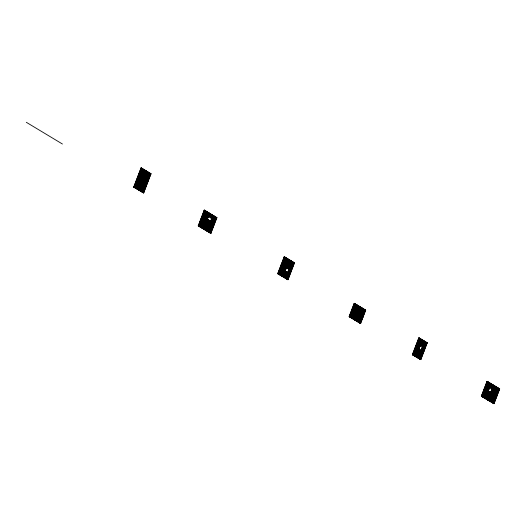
<?xml version="1.0" encoding="UTF-8"?>
<svg xmlns="http://www.w3.org/2000/svg" width="526" height="526" viewBox="0 0 526 526"><rect width="100%" height="100%" fill="white"/><g stroke="black" fill="none" stroke-linecap="round" stroke-linejoin="round"><path stroke-width="0.79" d="M365.175 310.162L354.287 303.305L349.172 316.711L360.152 323.319L360.599 323.464L365.721 310.057L354.287 303.305M150.403 173.804L150.962 174.014L141.415 168.274L134.261 187.006L143.808 192.753L143.361 192.608L133.814 186.861L140.968 168.129L141.474 168.307M133.775 187.151L141.119 167.912L141.566 168.057L151.001 173.731L143.657 192.97L133.775 187.151L143.657 192.97M134.222 187.289L141.566 168.057M142.02 168.767L134.866 187.499L135.314 187.644L142.467 168.905L141.908 168.695L134.755 187.427L135.202 187.572L142.355 168.839M135.807 188.065L142.96 169.333M135.925 188.137L140.33 177.203L142.053 178.235L137.858 189.169M136.142 188.137L143.296 169.405M136.254 188.209L143.407 169.471L142.848 169.26L135.688 187.992L136.372 188.275L140.179 178.307L139.732 178.163M136.727 188.617L139.469 181.431M140.915 177.643L143.881 169.878M137.056 188.689L139.798 181.503M141.244 177.716L144.209 169.957M139.725 178.13L141.777 179.267L141.218 179.057L137.411 189.031L138.088 189.307L145.242 170.575L144.795 170.431L137.641 189.169M137.523 189.097L144.676 170.365L145.13 170.503L137.97 189.242M138.785 189.853L145.939 171.121L146.386 171.266L139.232 189.998L138.667 189.787L145.827 171.049L146.274 171.193L139.12 189.925M139.929 190.543L147.083 171.811M140.264 190.616L147.418 171.884M141.073 191.234L148.227 172.495M141.409 191.306L148.562 172.567M149.371 173.185L142.217 191.918L142.664 192.062L149.818 173.33L149.259 173.12L142.105 191.852L142.553 191.997L149.706 173.258M143.21 192.825L150.554 173.587L141.119 167.912M143.361 192.608L150.515 173.876L140.968 168.129M143.697 192.68L150.85 173.948M216.41 217.679L204.121 210.282L216.857 217.817L210.847 233.38L198.223 225.917L204.272 210.065L216.804 217.784M198.374 225.7L204.233 210.354M210.847 233.38L198.67 226.055L204.719 210.209M205.206 210.939L199.347 226.285L199.795 226.423L205.653 211.077L205.094 210.867L199.229 226.213L199.676 226.358L205.541 211.011M200.321 226.87L206.179 211.524M200.656 226.943L206.514 211.597M207.152 212.109L201.294 227.456L201.741 227.6L207.606 212.248L207.04 212.037L201.182 227.383L201.629 227.528L207.487 212.182M202.267 228.041L208.132 212.695M202.602 228.113L208.46 212.767M203.24 228.626L209.105 213.28L209.552 213.424L203.687 228.771L203.128 228.56L208.986 213.208L209.433 213.352L203.575 228.698M212.031 218.816L211.583 218.678L206.935 230.848L207.382 230.993L212.419 217.849L208.381 215.489L203.358 228.698L203.805 228.836L208.335 216.594M209.256 216.041L210.084 213.872M209.585 216.114L210.413 213.944M205.206 229.809L208.769 220.479M205.535 229.882L209.098 220.552M211.215 217.225L212.044 215.049M211.551 217.297L212.379 215.121M207.165 230.986L213.03 215.64M207.5 231.059L213.359 215.713M208.296 231.664L214.154 216.317M208.625 231.736L214.49 216.39M215.285 216.995L209.42 232.347L209.867 232.485L215.732 217.139L215.167 216.929L209.309 232.275L209.756 232.42L215.614 217.067M210.887 233.097L216.745 217.751L216.298 217.606L210.433 232.952L210.998 233.169L198.703 225.772M210.4 233.242L216.449 217.389L204.272 210.065M284.533 257.142L294.382 263.066L288.09 279.536L277.794 273.467L284.086 256.997L284.684 256.925L294.415 262.776L287.939 279.753L277.754 273.757L284.198 257.069M287.939 279.753L278.201 273.895L284.684 256.925M279.063 274.237L285.355 257.76M279.398 274.309L285.684 257.832M280.213 274.927L286.506 258.457L286.953 258.595L280.667 275.072L280.102 274.861L286.394 258.384L286.841 258.529L280.549 274.999M281.371 275.624L287.663 259.147M281.699 275.696L287.992 259.219M282.521 276.314L288.813 259.844M282.64 276.387L286.591 266.643M282.856 276.387L289.149 259.916M282.968 276.459L289.261 259.982L288.702 259.772L282.409 276.249L283.087 276.525L286.44 267.747L285.993 267.609M285.572 271.778L283.593 276.959L284.04 277.103L286.019 271.922L285.46 271.712L283.481 276.893L283.928 277.031L285.907 271.85M287.327 267.182L289.885 260.488M290.214 260.561L287.775 267.326L290.332 260.626L289.767 260.416L287.216 267.109L287.775 267.326M284.665 277.603L286.644 272.422L287.091 272.567L285.112 277.748L284.553 277.537L286.525 272.356L286.972 272.494L285 277.675M288.399 267.826L290.957 261.133L291.404 261.271L288.846 267.971L288.281 267.754L290.839 261.06L291.286 261.205L288.846 267.971M285.736 278.247L292.029 261.777M286.368 266.57L289.688 268.51L285.953 278.254L285.506 278.109L288.859 269.332L289.418 269.542L286.21 267.642M286.065 278.32L292.357 261.849M286.69 278.819L292.982 262.349L293.429 262.487L287.137 278.964L286.571 278.754L292.864 262.277L293.311 262.421L287.018 278.892M287.643 279.391L293.968 262.638L284.237 256.78M360.31 323.102L349.205 316.428L354.136 303.522L354.695 303.732M360.599 323.464L349.619 316.856L354.734 303.449M351.565 317.842L356.497 304.942L356.944 305.08L352.012 317.987L351.453 317.776L356.378 304.87L356.825 305.014L351.901 317.921M355.109 309.544L351.684 317.914L352.131 318.059L354.958 310.649L354.392 310.439L356.497 311.675M355.714 310.005L357.43 305.507L357.996 305.718L356.28 310.215L355.714 310.005L357.548 305.573M352.617 318.48L354.59 313.325L355.037 313.47L353.071 318.625L352.505 318.408L354.471 313.253L354.918 313.397L352.953 318.552M356.161 310.143L357.877 305.645M353.557 319.045L358.489 306.139L358.936 306.283L354.005 319.183L353.446 318.973L356.273 311.57L356.832 311.78L354.728 310.544M353.893 319.118L357.101 310.741L354.886 309.472M354.78 319.775L359.705 306.875M355.109 319.854L360.04 306.947M355.885 320.446L360.816 307.539M356.22 320.518L361.145 307.611M361.921 308.203L356.99 321.11L357.437 321.248L362.368 308.348L361.803 308.131L356.878 321.038L357.325 321.182L362.25 308.275M358.094 321.774L363.025 308.867L363.473 309.012L358.541 321.912L357.982 321.702L362.907 308.801L363.354 308.94L358.43 321.846M359.199 322.438L364.13 309.531M359.534 322.51L364.465 309.604M360.152 323.319L365.235 310.195L354.136 303.522M360.639 323.174L365.57 310.268M412.476 354.485L418.735 338.087L419.301 338.297L413.035 354.695L412.476 354.485L420.445 359.278L426.704 342.88L418.735 338.087M412.437 354.767L418.887 337.87L419.334 338.014L427.191 342.742L420.741 359.633L412.437 354.767L420.741 359.633M412.884 354.912L419.334 338.014M413.561 355.135L419.827 338.744M413.896 355.208L420.156 338.816M420.8 339.329L414.541 355.721L414.988 355.865L421.247 339.467L420.682 339.257L414.422 355.655L414.869 355.793L421.129 339.401M415.514 356.306L421.773 339.914M415.625 356.378L420.353 344.609L423.114 346.272L418.604 358.042M415.842 356.378L422.102 339.987M415.961 356.45L422.22 340.052L421.655 339.842L415.395 356.24L416.073 356.523L420.202 345.72L419.755 345.575M419.183 349.777L416.467 356.884L416.914 357.029L419.63 349.922L419.071 349.705L416.355 356.819L416.802 356.957L419.518 349.849M420.978 345.082L422.733 340.493L423.18 340.631L421.425 345.22L420.859 345.01L422.615 340.421L423.062 340.565L421.306 345.155M417.427 357.463L420.142 350.355L420.59 350.494L417.874 357.601L417.315 357.391L420.024 350.283L420.478 350.428L417.762 357.535M421.937 345.654L423.686 341.065M422.266 345.733L424.022 341.137M422.726 347.239L422.279 347.094L418.157 357.897L418.834 358.18L425.093 341.788L424.535 341.571L418.269 357.969M418.387 358.035L424.646 341.644M418.716 358.114L424.982 341.716M419.419 358.66L425.679 342.262M419.748 358.732L426.007 342.334M420.294 359.495L426.744 342.597L418.887 337.87M420.333 359.205L420.892 359.416L427.151 343.024L419.183 338.231M481.349 396.216L487.023 381.35L487.47 381.488L499.7 388.845L494.019 403.712L481.349 396.216L494.019 403.712M481.5 395.999L486.984 381.633M481.796 396.361L487.47 381.488M482.375 396.525L487.858 382.159M482.704 396.597L488.194 382.231M483.249 397.051L488.733 382.685M483.578 397.123L489.068 382.757M484.117 397.577L489.607 383.211M484.453 397.649L489.936 383.283M485.11 398.175L489.686 386.807L492.652 388.589L488.292 399.957M485.439 398.248L490.929 383.875L490.482 383.737L484.992 398.103L485.557 398.313L489.417 387.846M486.024 398.721L488.746 391.587L489.193 391.732L486.471 398.866L485.906 398.649L488.628 391.522L489.075 391.666L486.353 398.793M490.377 387.32L491.508 384.355M490.705 387.392L491.843 384.427M489.772 392.205L487.05 399.339L487.497 399.484L490.219 392.35L489.653 392.14L486.931 399.267L487.378 399.412L490.1 392.284M487.964 399.885L493.447 385.519L494.013 385.729L488.522 400.102L487.845 399.819L491.817 389.418L492.382 389.628L491.935 389.483M488.075 399.957L493.566 385.591M488.411 400.03L493.894 385.663M489.206 400.634L494.69 386.268M489.542 400.707L495.025 386.34M490.337 401.318L495.821 386.952L496.268 387.09L490.784 401.456L490.219 401.246L495.709 386.88L496.156 387.024L490.666 401.391M492.599 402.679L498.083 388.306M492.928 402.752L498.418 388.379M493.572 403.573L499.253 388.701L487.023 381.35M494.059 403.429L499.549 389.062M141.08 168.202L141.527 168.34M150.554 173.587L151.001 173.731M142.053 178.235L140.107 177.13M133.814 186.861L134.373 187.078M204.173 210.315L204.68 210.492L198.821 225.838L198.256 225.628L210.551 233.025M143.25 192.542L143.749 192.713M216.449 217.389L216.896 217.534M216.357 217.639L216.857 217.817M212.419 217.849L208.381 215.489M208.454 216.666L207.888 216.456L212.037 218.855M198.223 225.917L198.67 226.055M293.968 262.638L294.415 262.776M294.382 263.066L293.817 262.855L287.525 279.326L288.031 279.503L278.241 273.612M289.688 268.51L289.083 269.437L285.874 267.537L286.322 267.681M277.794 273.467L278.3 273.645M277.912 273.54L278.359 273.684L284.645 257.207L284.086 256.997L293.935 262.921M277.754 273.757L278.201 273.895M365.274 309.913L365.721 310.057M349.205 316.428L349.77 316.639M349.172 316.711L349.619 316.856M426.744 342.597L427.191 342.742M426.593 342.814L427.151 343.024M423.114 346.272L420.129 344.537M487.431 381.777L486.872 381.567L499.213 388.99L493.73 403.357L481.382 395.933L481.947 396.144M499.253 388.701L499.7 388.845M499.102 388.918L499.661 389.128L487.319 381.705L481.829 396.071L494.177 403.501L493.612 403.284M492.652 388.589L489.463 386.735M489.528 387.912L488.963 387.701L492.27 389.595M487.832 391.042L491.014 392.83L486.813 390.516L488.023 391.114M419.748 345.543L422.845 347.305L422.279 347.094M412.923 354.623L420.892 359.416M26.3 122.288L62.443 144.025M139.351 181.358L136.609 188.545L137.174 188.755L139.916 181.569L139.351 181.358M143.762 169.813L140.797 177.578L141.362 177.788L144.328 170.023L143.762 169.813M146.971 171.739L139.811 190.478L140.376 190.688L147.53 171.949L146.971 171.739M148.115 172.429L140.961 191.162L141.52 191.372L148.674 172.64L148.115 172.429M206.067 211.452L200.202 226.798L200.768 227.015L206.626 211.662L206.067 211.452M208.013 212.622L202.155 227.975L202.714 228.185L208.579 212.833L208.013 212.622M207.671 219.815L204.108 229.145L204.555 229.29L208.118 219.96L207.671 219.815M209.966 213.799L209.138 215.976L209.703 216.186L210.531 214.01L209.966 213.799M207.783 219.888L204.226 229.218L204.673 229.362L208.23 220.032L207.783 219.888M208.651 220.407L205.087 229.737L205.653 229.947L209.216 220.618L208.651 220.407M210.952 214.391L210.117 216.567L210.564 216.705L211.399 214.529L210.952 214.391M211.064 214.457L210.236 216.633L210.683 216.778L211.511 214.601L211.064 214.457M209.631 220.999L206.067 230.329L206.514 230.473L210.078 221.144L209.631 220.999M211.932 214.983L211.097 217.153L211.662 217.363L212.491 215.193L211.932 214.983M209.749 221.071L206.185 230.395L206.633 230.539L210.196 221.209L209.749 221.071M212.912 215.568L207.053 230.921L207.612 231.131L213.477 215.785L212.912 215.568M214.043 216.252L208.178 231.598L208.743 231.808L214.601 216.462L214.043 216.252M285.237 257.694L278.944 274.164L279.51 274.375L285.802 257.904L285.237 257.694M287.544 259.081L281.252 275.552L281.818 275.762L288.11 259.292L287.544 259.081M291.91 261.705L285.618 278.175L286.183 278.392L292.476 261.915L291.91 261.705M354.583 303.66L349.652 316.567L360.757 323.247L360.192 323.036L365.123 310.13L365.682 310.34L354.583 303.66M355.254 304.192L350.329 317.099L350.776 317.244L355.707 304.337L355.254 304.192M355.372 304.265L350.447 317.171L350.895 317.31L355.819 304.409L355.372 304.265M358.6 306.211L353.676 319.111L354.123 319.256L359.048 306.349L358.6 306.211M359.593 306.803L354.662 319.709L355.228 319.92L360.152 307.013L359.593 306.803M360.698 307.467L355.767 320.373L356.332 320.584L361.263 307.677L360.698 307.467M364.012 309.466L359.087 322.366L359.652 322.583L364.577 309.676L364.012 309.466M419.709 338.672L413.449 355.07L414.015 355.28L420.274 338.882L419.709 338.672M423.575 340.999L421.819 345.589L422.385 345.799L424.134 341.21L423.575 340.999M425.56 342.196L419.301 358.587L419.866 358.798L426.126 342.406L425.56 342.196M487.747 382.086L482.257 396.459L482.822 396.67L488.306 382.303L487.747 382.086M488.621 382.612L483.131 396.985L483.696 397.196L489.18 382.829L488.621 382.612M489.489 383.138L484.005 397.505L484.571 397.722L490.054 383.349L489.489 383.138M490.363 383.664L484.88 398.031L485.327 398.175L490.811 383.809L490.363 383.664M491.389 384.282L490.258 387.248L490.824 387.458L491.955 384.493L491.389 384.282M492.421 384.9L491.291 387.866L491.738 388.01L492.869 385.045L492.421 384.9M492.533 384.973L491.402 387.938L491.849 388.076L492.98 385.111L492.533 384.973M494.578 386.202L489.088 400.569L489.653 400.779L495.144 386.413L494.578 386.202M496.84 387.557L491.35 401.93L491.797 402.068L497.287 387.701L496.84 387.557M496.952 387.629L491.468 401.995L491.915 402.14L497.399 387.774L496.952 387.629M497.971 388.241L492.481 402.607L493.046 402.817L498.53 388.451L497.971 388.241M138.095 177.334L137.648 177.19L138.917 177.827L138.095 177.334M138.003 177.584L137.556 177.44L138.825 178.077L138.003 177.584M138.844 178.399L138.397 178.255L139.666 178.893L138.844 178.399M138.746 178.649L138.299 178.505L139.574 179.142L138.746 178.649M142.954 180.254L142.507 180.116L143.979 180.872L142.954 180.254M141.619 180.07L141.172 179.925L142.645 180.688L141.619 180.07M142.855 180.503L142.408 180.365L143.887 181.122L142.855 180.503M141.52 180.319L141.073 180.175L142.553 180.937L141.52 180.319M145.242 181.634L144.795 181.49L146.267 182.252L145.242 181.634M143.907 181.444L143.46 181.299L144.933 182.062L143.907 181.444M145.143 181.884L144.696 181.74L146.175 182.502L145.143 181.884M143.808 181.694L143.361 181.555L144.841 182.312L143.808 181.694M146.195 182.818L145.748 182.68L147.221 183.442L146.195 182.818M139.212 180.839L138.765 180.694L140.698 181.733L139.212 180.839M146.096 183.068L145.649 182.93L147.129 183.692L146.096 183.068M139.114 181.089L138.667 180.944L140.6 181.983L139.114 181.089M207.461 219.257L207.014 219.118L211.038 221.413L207.461 219.257M207.369 219.506L206.922 219.368L210.946 221.663L207.369 219.506M202.865 218.375L202.418 218.237L203.726 218.895L202.865 218.375M201.701 218.29L201.254 218.152L202.563 218.809L201.701 218.29M202.773 218.625L202.326 218.487L203.628 219.145L202.773 218.625M201.609 218.54L201.162 218.402L202.464 219.059L201.609 218.54M204.818 219.546L204.371 219.408L205.673 220.065L204.818 219.546M204.719 219.796L204.272 219.658L205.581 220.315L204.719 219.796M203.654 219.46L203.2 219.322L204.509 219.98L203.654 219.46M203.555 219.717L203.108 219.572L204.417 220.23L203.555 219.717M205.6 220.637L205.153 220.493L206.455 221.15L205.6 220.637M205.502 220.887L205.055 220.742L206.363 221.4L205.502 220.887M211.814 223.76L211.367 223.616L212.826 224.365L211.814 223.76M210.499 223.583L210.052 223.438L211.511 224.188L210.499 223.583M211.722 224.01L211.274 223.866L212.734 224.622L211.722 224.01M210.4 223.833L209.953 223.688L211.413 224.438L210.4 223.833M212.754 224.937L212.307 224.799L213.766 225.549L212.754 224.937M212.655 225.187L212.208 225.049L213.668 225.799L212.655 225.187M281.647 265.071L281.2 264.926L282.686 265.696L281.647 265.071M281.548 265.321L281.101 265.176L282.587 265.946L281.548 265.321M283.955 266.458L283.507 266.314L284.993 267.083L283.955 266.458M282.607 266.268L282.16 266.123L283.645 266.886L282.607 266.268M283.856 266.708L283.409 266.564L284.895 267.333L283.856 266.708M282.515 266.518L282.067 266.373L283.553 267.142L282.515 266.518M284.914 267.655L284.467 267.51L285.953 268.28L284.914 267.655M284.822 267.905L284.369 267.76L285.855 268.53L284.822 267.905M289.471 269.779L289.024 269.634L290.313 270.285L289.471 269.779M289.379 270.029L288.932 269.884L290.214 270.535L289.379 270.029M290.234 270.851L289.787 270.712L291.075 271.357L290.234 270.851M290.142 271.1L289.688 270.962L290.977 271.607L290.142 271.1M285.158 271.094L284.711 270.956L288.024 272.823L285.158 271.094M285.066 271.344L284.619 271.206L287.932 273.073L285.066 271.344M352.381 309.807L351.927 309.669L353.387 310.412L352.381 309.807M352.282 310.057L351.835 309.919L353.288 310.662L352.282 310.057M353.308 310.984L352.861 310.84L354.314 311.589L353.308 310.984M353.216 311.234L352.762 311.096L354.222 311.839L353.216 311.234M356.727 312.424L356.28 312.286L357.719 313.023L356.727 312.424M356.635 312.674L356.187 312.536L357.621 313.272L356.635 312.674M358.942 313.759L358.495 313.614L359.929 314.351L358.942 313.759M357.641 313.595L357.193 313.45L358.633 314.186L357.641 313.595M358.844 314.009L358.397 313.864L359.837 314.601L358.844 314.009M354.195 312.654L353.748 312.51L355.957 313.713L354.195 312.654M357.548 313.844L357.101 313.7L358.535 314.436L357.548 313.844M354.097 312.904L353.65 312.76L355.859 313.963L354.097 312.904M361.152 315.087L360.704 314.942L362.144 315.685L361.152 315.087M359.856 314.923L359.409 314.778L360.843 315.521L359.856 314.923M361.053 315.337L360.606 315.192L362.046 315.935L361.053 315.337M359.758 315.173L359.311 315.028L360.751 315.771L359.758 315.173M362.066 316.251L361.618 316.113L363.058 316.849L362.066 316.251M361.967 316.501L361.52 316.363L362.96 317.099L361.967 316.501M417.282 346.706L416.835 346.562L418.144 347.226L417.282 346.706M416.119 346.621L415.672 346.476L416.98 347.14L416.119 346.621M417.19 346.956L416.743 346.812L418.045 347.476L417.19 346.956M416.027 346.871L415.579 346.726L416.881 347.39L416.027 346.871M418.065 347.791L417.618 347.653L418.926 348.311L418.065 347.791M417.973 348.041L417.526 347.903L418.827 348.56L417.973 348.041M422.108 349.606L421.661 349.468L423.022 350.158L422.108 349.606M422.01 349.856L421.563 349.718L422.924 350.408L422.01 349.856M418.887 349.159L418.44 349.021L421.411 350.684L418.887 349.159M418.788 349.409L418.341 349.271L421.319 350.934L418.788 349.409M422.943 350.73L422.496 350.586L423.857 351.276L422.943 350.73M422.851 350.98L422.404 350.835L423.765 351.526L422.851 350.98M484.834 388.582L484.387 388.444L485.59 389.043L484.834 388.582M484.735 388.832L484.288 388.694L485.498 389.293L484.735 388.832M486.583 389.635L486.136 389.49L487.339 390.088L486.583 389.635M485.518 389.608L485.071 389.47L486.274 390.068L485.518 389.608M486.484 389.884L486.037 389.74L487.24 390.338L486.484 389.884M485.419 389.858L484.972 389.72L486.182 390.318L485.419 389.858M488.378 390.936L487.931 390.792L491.113 392.58L488.378 390.936M487.168 390.91L486.721 390.772L487.924 391.37L487.168 390.91M492.54 393.218L492.093 393.08L493.552 393.829L492.54 393.218M491.218 393.04L490.771 392.896L492.231 393.652L491.218 393.04M492.448 393.468L492.001 393.33L493.46 394.079L492.448 393.468M491.126 393.29L490.679 393.146L492.139 393.902L491.126 393.29M494.802 394.579L494.355 394.434L495.814 395.19L494.802 394.579M493.48 394.401L493.033 394.257L494.493 395.013L493.48 394.401M494.703 394.829L494.256 394.691L495.722 395.44L494.703 394.829M493.381 394.651L492.934 394.507L494.401 395.263L493.381 394.651M495.742 395.762L495.295 395.618L496.754 396.367L495.742 395.762M495.643 396.012L495.196 395.868L496.662 396.624L495.643 396.012"/></g></svg>
